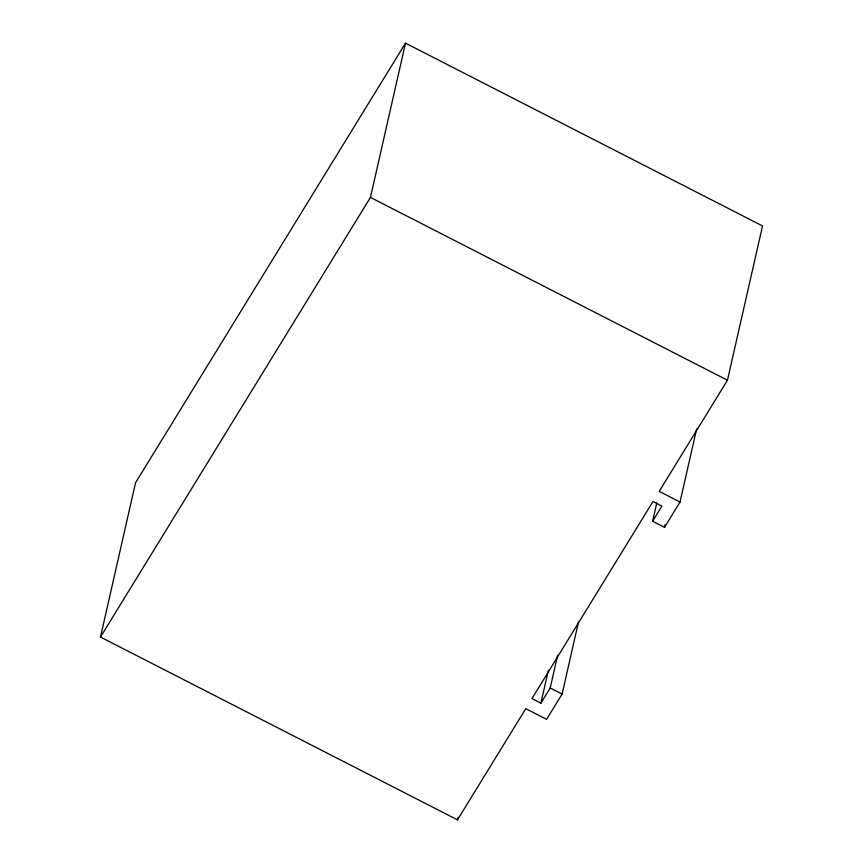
<?xml version="1.0" encoding="UTF-8"?>
<svg xmlns="http://www.w3.org/2000/svg" width="863" height="863" viewBox="0 0 863 863"><rect width="100%" height="100%" fill="white"/><g stroke="black" fill="none" stroke-linecap="round" stroke-linejoin="round"><path stroke-width="1.29" d="M578.447 622.169L562.115 694.079L546.592 719.343L525.772 708.674L457.498 819.85L100.486 637.056L135.534 482.784L405.502 43.15L762.514 225.944L727.466 380.216L659.203 491.381L680.022 502.05L664.51 527.315L652.611 521.22L656.765 502.913M100.486 637.056L370.454 197.411L405.502 43.15M457.498 819.85L458.091 817.239M652.611 521.22L661.921 506.063L652.989 501.489L531.975 698.566L540.896 703.14L548.329 670.454M540.896 703.14L550.206 687.984L557.638 655.297M664.51 527.315L665.103 524.704M680.022 502.05L696.657 428.835M370.454 197.411L727.466 380.216M550.206 687.984L562.115 694.079"/></g></svg>
